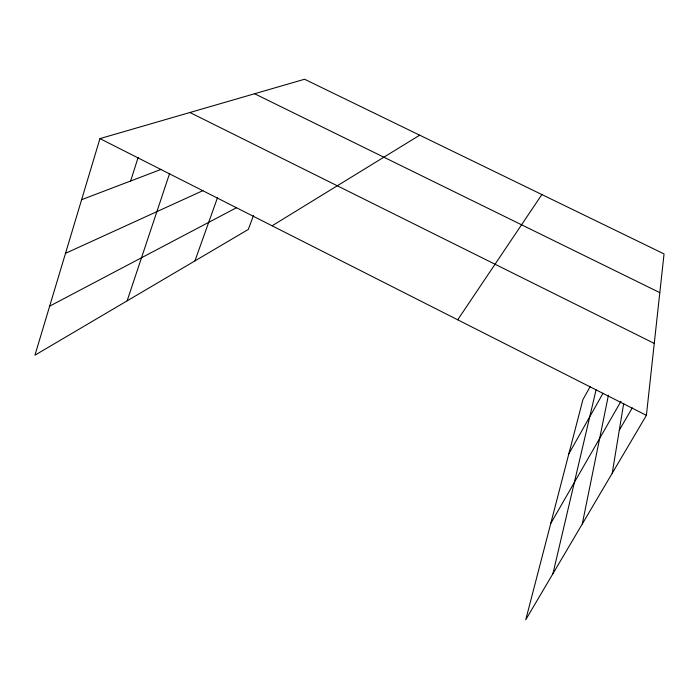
<?xml version="1.0" encoding="UTF-8"?>
<svg xmlns="http://www.w3.org/2000/svg" width="699" height="699" viewBox="0 0 699 699"><rect width="100%" height="100%" fill="white"/><g stroke="black" fill="none" stroke-linecap="round" stroke-linejoin="round"><path stroke-width="1.05" d="M590.227 386.477L582.922 399.583L525.753 619.751L646.392 415.355L664.05 253.92L304.572 79.249L99.948 138.603L34.95 355.179L248.302 229.438L253.519 215.51M612.228 473.249L623.683 403.48M582.293 523.953L608.436 395.153M552.926 573.704L596.081 389.797M130.634 180.997L138.149 157.362M127.139 300.85L169.639 173.369M194.951 260.884L217.476 197.738M568.846 453.8L603.036 393.222M550.742 523.507L620.992 401.287M619.297 430.191L632.28 407.875M457.714 319.793L541.874 194.549M272.112 225.794L419.706 135.187M49.664 306.153L236.524 207.699M65.514 253.326L202.963 190.609M81.626 199.669L161.189 169.359M254.576 93.745L659.812 292.645M189.927 112.504L654.264 343.41M99.948 138.603L646.392 415.355"/></g></svg>
